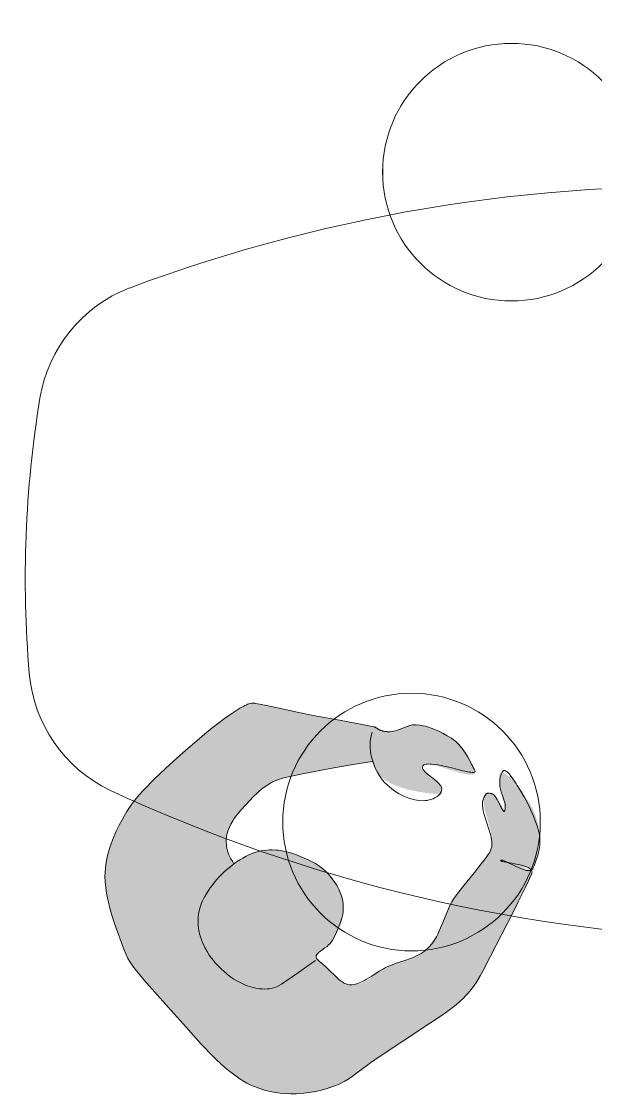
# Model space of a CAD drawing. Header units: millimetres. Extents: x 77208 to 83183, y 651 to 49284.
# Drawn here: x 79679 to 80481, y 40446 to 41947 of the extents above; entities that cross this region are included whole.
import ezdxf

# ---------------------------------------------------------------- set-up
doc = ezdxf.new("R2010")
doc.units = ezdxf.units.MM
doc.header["$MEASUREMENT"] = 0
for name, color, linetype, lineweight in [('FURN-FREE', 1, 'Continuous', 0), ('PRES-FILL', 7, 'Continuous', 0), ('PRES-PEOP', 42, 'Continuous', 0)]:
    doc.layers.add(name, color=color, linetype=linetype, lineweight=lineweight)

msp = doc.modelspace()

# ---------------------------------------------------------------- linework, layer by layer
at = {"layer": 'FURN-FREE', "extrusion": (0, 0, -1)}
for centre, radius, start, end in [((-79902.3, 41388.5), 200, 9.3111, 68.7542), ((-81241.2, 41168.9), 1556.8, 355.1154, 9.3111), ((-79889.3, 41053.4), 200, 295.6723, 355.1154)]:
    msp.add_arc(centre, radius, start, end, dxfattribs=at)

# ---------------------------------------------------------------- wipeouts: each hides what was drawn before it
at = {"lineweight": 0}
for points in [[(80388.1, 41911), (80353.1, 41912.4), (80354.4, 41947.3), (80389.4, 41946)], [(80200.8, 41670.7), (80217.2, 41639.8), (80186.2, 41623.4), (80169.9, 41654.4)], [(80248.5, 41002.8), (80213.5, 41004.1), (80214.9, 41039.1), (80249.8, 41037.8)], [(80061.3, 40762.5), (80077.6, 40731.5), (80046.6, 40715.2), (80030.3, 40746.2)], [(80363, 40720.5), (80381.6, 40750.1), (80411.3, 40731.4), (80392.6, 40701.8)]]:
    msp.add_wipeout(points, dxfattribs=at).dxf.layer = 'FURN-FREE'

# ---------------------------------------------------------------- next in the draw order: wipeouts: each hides what was drawn before it
for points in [[(80184, 41743.8), (80183.9, 41732.5), (80184.5, 41721.2), (80185.8, 41709.9), (80187.9, 41698.8), (80190.6, 41687.9), (80194, 41677.1), (80198.1, 41666.5), (80202.9, 41656.3), (80208.2, 41646.3), (80214.2, 41636.7), (80220.8, 41627.5), (80227.9, 41618.8), (80235.6, 41610.5), (80243.8, 41602.7), (80252.5, 41595.4), (80261.6, 41588.7), (80271.1, 41582.6), (80280.9, 41577), (80291.1, 41572.1), (80301.6, 41567.9), (80312.4, 41564.3), (80323.3, 41561.4), (80334.4, 41559.2), (80345.6, 41557.7), (80356.9, 41557), (80368.2, 41556.9), (80379.5, 41557.5), (80390.7, 41558.8), (80401.8, 41560.9), (80412.8, 41563.6), (80423.6, 41567), (80434.1, 41571.1), (80444.4, 41575.9), (80454.3, 41581.2), (80463.9, 41587.2), (80473.1, 41593.8), (80481.9, 41600.9), (80490.2, 41608.6), (80498, 41616.8), (80505.2, 41625.5), (80512, 41634.6), (80518.1, 41644.1), (80523.6, 41653.9), (80528.5, 41664.1), (80532.7, 41674.6), (80536.3, 41685.4), (80539.2, 41696.3), (80541.4, 41707.4), (80542.9, 41718.6), (80543.7, 41729.9), (80543.8, 41741.2), (80543.1, 41752.5), (80541.8, 41763.7), (80539.8, 41774.8), (80537, 41785.8), (80533.6, 41796.6), (80529.5, 41807.1), (80524.8, 41817.4), (80519.4, 41827.3), (80513.4, 41836.9), (80506.8, 41846.1), (80499.7, 41854.9), (80492, 41863.2), (80483.8, 41871), (80475.2, 41878.3), (80466.1, 41885), (80456.6, 41891.1), (80446.7, 41896.6), (80436.5, 41901.5), (80426, 41905.7), (80415.3, 41909.3), (80404.4, 41912.2), (80393.3, 41914.4), (80382.1, 41915.9), (80370.8, 41916.7), (80359.5, 41916.8), (80348.2, 41916.1), (80336.9, 41914.8), (80325.8, 41912.8), (80314.9, 41910), (80304.1, 41906.6), (80293.5, 41902.5), (80283.3, 41897.8), (80273.3, 41892.4), (80263.7, 41886.4), (80254.5, 41879.8), (80245.8, 41872.7), (80237.5, 41865), (80229.7, 41856.8), (80222.4, 41848.2), (80215.7, 41839.1), (80209.6, 41829.6), (80204, 41819.7), (80199.1, 41809.5), (80194.9, 41799), (80191.3, 41788.3), (80188.4, 41777.4), (80186.2, 41766.3)], [(80044.4, 40835.5), (80044.3, 40824.2), (80044.9, 40812.9), (80046.3, 40801.7), (80048.3, 40790.6), (80051, 40779.6), (80054.4, 40768.8), (80058.5, 40758.3), (80063.3, 40748), (80068.7, 40738.1), (80074.6, 40728.5), (80081.2, 40719.3), (80088.4, 40710.5), (80096, 40702.2), (80104.2, 40694.4), (80112.9, 40687.2), (80122, 40680.5), (80131.5, 40674.3), (80141.4, 40668.8), (80151.6, 40663.9), (80162, 40659.7), (80172.8, 40656.1), (80183.7, 40653.2), (80194.8, 40651), (80206, 40649.5), (80217.3, 40648.7), (80228.6, 40648.6), (80239.9, 40649.3), (80251.1, 40650.6), (80262.2, 40652.6), (80273.2, 40655.4), (80284, 40658.8), (80294.5, 40662.9), (80304.8, 40667.6), (80314.7, 40673), (80324.3, 40679), (80333.5, 40685.6), (80342.3, 40692.7), (80350.6, 40700.4), (80358.4, 40708.6), (80365.7, 40717.2), (80372.4, 40726.3), (80378.5, 40735.8), (80384, 40745.7), (80388.9, 40755.9), (80393.2, 40766.4), (80396.7, 40777.1), (80399.6, 40788.1), (80401.8, 40799.2), (80403.3, 40810.4), (80404.1, 40821.6), (80404.2, 40832.9), (80403.6, 40844.2), (80402.2, 40855.5), (80400.2, 40866.6), (80397.5, 40877.6), (80394, 40888.3), (80389.9, 40898.9), (80385.2, 40909.2), (80379.8, 40919.1), (80373.8, 40928.7), (80367.3, 40937.9), (80360.1, 40946.7), (80352.4, 40954.9), (80344.2, 40962.7), (80335.6, 40970), (80326.5, 40976.7), (80317, 40982.9), (80307.1, 40988.4), (80296.9, 40993.3), (80286.4, 40997.5), (80275.7, 41001.1), (80264.8, 41004), (80253.7, 41006.2), (80242.5, 41007.7), (80231.2, 41008.5), (80219.9, 41008.5), (80208.6, 41007.9), (80197.4, 41006.6), (80186.2, 41004.5), (80175.3, 41001.8), (80164.5, 40998.4), (80153.9, 40994.3), (80143.7, 40989.6), (80133.7, 40984.2), (80124.1, 40978.2), (80114.9, 40971.6), (80106.2, 40964.5), (80097.9, 40956.8), (80090.1, 40948.6), (80082.8, 40939.9), (80076.1, 40930.8), (80070, 40921.3), (80064.5, 40911.5), (80059.6, 40901.3), (80055.3, 40890.8), (80051.8, 40880.1), (80048.9, 40869.1), (80046.7, 40858)]]:
    msp.add_wipeout(points, dxfattribs=at).dxf.layer = 'FURN-FREE'

# ---------------------------------------------------------------- next in the draw order: hatches: boundary and pattern name
at = {"layer": 'PRES-FILL'}
h = msp.add_hatch(color=256, dxfattribs=at)
edge = h.paths.add_edge_path(flags=16)
edge.add_spline(control_points=[(80391.2, 40761.8), (80388.8, 40763.9), (80383.8, 40765.1), (80377.9, 40765.9)], knot_values=[0, 0, 0, 0, 1, 1, 1, 1], degree=3, periodic=0)
edge.add_spline(control_points=[(80377.9, 40765.9), (80365.5, 40772.1), (80350.5, 40782.2), (80349, 40775.1), (80347.6, 40768.2), (80364.7, 40767.8), (80377.9, 40765.9)], knot_values=[0, 0, 0, 0, 0.509531, 0.509531, 0.509531, 1, 1, 1, 1], degree=3, periodic=0)
edge.add_spline(control_points=[(80377.9, 40765.9), (80383.3, 40763.3), (80388.1, 40761.3), (80391.2, 40761.8)], knot_values=[0, 0, 0, 0, 1, 1, 1, 1], degree=3, periodic=0)
edge.add_spline(control_points=[(80391.2, 40761.8), (80392.7, 40760.5), (80393.1, 40758.8), (80392.1, 40756.6), (80383.9, 40739.1), (80375.6, 40721.2), (80366.8, 40703.8), (80356, 40682.5), (80345.3, 40661.3), (80334.3, 40640.1), (80323.8, 40620), (80313.5, 40599.1), (80297.3, 40583), (80283.5, 40569.2), (80267, 40558.7), (80250.9, 40547.9), (80225.1, 40530.7), (80199, 40514), (80173.2, 40496.7), (80160.6, 40488.2), (80148.9, 40478.6), (80136.4, 40469.9), (80121, 40459.4), (80103.7, 40453.5), (80083.9, 40451), (80047.2, 40446.4), (80011.3, 40450.4), (79982.7, 40470.8), (79963.1, 40484.8), (79946.2, 40500.9), (79930.4, 40518.4), (79916.3, 40534.1), (79902.2, 40549.7), (79888.2, 40565.4), (79871.2, 40584.4), (79854.2, 40603.5), (79837.8, 40622.9), (79825.4, 40637.6), (79820.1, 40656.9), (79813.3, 40675.2), (79804.6, 40698.2), (79797.6, 40720.3), (79796.1, 40745.7), (79794.6, 40770.8), (79800.9, 40793.5), (79811.6, 40815.9), (79822, 40837.6), (79833.9, 40857), (79850.1, 40873.7), (79873.6, 40897.9), (79898.6, 40920.3), (79924.1, 40942.1), (79943.2, 40958.5), (79963.3, 40973.9), (79984.4, 40987.7), (79990.9, 40991.9), (79998.8, 40995.7), (80006.6, 40994.4), (80034.3, 40990.1), (80060, 40982.9), (80086.7, 40977.6), (80114.9, 40972.1), (80143.4, 40967.5), (80171.6, 40961.7), (80175, 40960.9), (80177.5, 40958), (80180.9, 40956.7), (80184.3, 40955.5), (80187.8, 40954.9), (80191.4, 40954.7), (80205, 40953.9), (80216.4, 40965.7), (80230.9, 40964.5), (80249.5, 40963), (80265.9, 40954.4), (80280, 40945.6), (80294.9, 40936.4), (80307.8, 40917), (80312.8, 40900.7), (80319.3, 40879.3), (80238.8, 40922.6), (80239.6, 40905.2), (80240, 40895.3), (80267.5, 40886), (80266.3, 40873.1), (80266.1, 40871.1), (80265.6, 40866.9), (80263.3, 40867.1), (80233.6, 40870), (80197, 40875.8), (80178.8, 40894.3), (80174, 40899.1), (80170.9, 40905.8), (80169, 40913.4)], knot_values=[0, 0, 0, 0, 0.004098, 0.004098, 0.004098, 0.036354, 0.036354, 0.036354, 0.07573, 0.07573, 0.07573, 0.113201, 0.113201, 0.113201, 0.145266, 0.145266, 0.145266, 0.196552, 0.196552, 0.196552, 0.221625, 0.221625, 0.221625, 0.252365, 0.252365, 0.252365, 0.309173, 0.309173, 0.309173, 0.348127, 0.348127, 0.348127, 0.382965, 0.382965, 0.382965, 0.425054, 0.425054, 0.425054, 0.456865, 0.456865, 0.456865, 0.496842, 0.496842, 0.496842, 0.536467, 0.536467, 0.536467, 0.574696, 0.574696, 0.574696, 0.630228, 0.630228, 0.630228, 0.671879, 0.671879, 0.671879, 0.684675, 0.684675, 0.684675, 0.729775, 0.729775, 0.729775, 0.777357, 0.777357, 0.777357, 0.783126, 0.783126, 0.783126, 0.789055, 0.789055, 0.789055, 0.811446, 0.811446, 0.811446, 0.840448, 0.840448, 0.840448, 0.871083, 0.871083, 0.871083, 0.911485, 0.911485, 0.911485, 0.934486, 0.934486, 0.934486, 0.938181, 0.938181, 0.938181, 0.987094, 0.987094, 0.987094, 1, 1, 1, 1], degree=3, periodic=0)
edge.add_line((80169, 40913.4), (80115.8, 40904.2))
edge.add_spline(control_points=[(80115.8, 40904.2), (80092.4, 40900.2), (80069, 40895.6), (80045.8, 40890.4), (80021.2, 40885), (80002.3, 40863.7), (79985.4, 40844.8), (79976.3, 40834.6), (79968.1, 40824.2), (79965.8, 40808.8), (79964, 40796.8), (79966.1, 40786.5), (79971.6, 40777.4)], knot_values=[0, 0, 0, 0, 0.324205, 0.324205, 0.324205, 0.66843, 0.66843, 0.66843, 0.855113, 0.855113, 0.855113, 1, 1, 1, 1], degree=3, periodic=0)
edge.add_line((79971.6, 40777.4), (79976, 40770.1))
edge.add_spline(control_points=[(79976, 40770.1), (79987, 40778.3), (79998.8, 40785.7), (80014.1, 40788.3), (80033.7, 40791.6), (80048.8, 40788.3), (80067.6, 40781.1), (80086.8, 40773.8), (80101.9, 40763.3), (80113, 40749.9), (80123, 40737.8), (80129.1, 40722.9), (80128.5, 40703), (80128, 40685.6), (80119.8, 40675.2), (80113.2, 40662.7), (80108.3, 40653.1), (80087.8, 40647.8), (80091.6, 40637.8), (80093.6, 40632.7), (80099.8, 40630.1), (80104.1, 40626.6), (80115.2, 40617.7), (80121.6, 40602.3), (80138, 40601.2), (80161, 40599.6), (80173.3, 40619), (80191.3, 40626.9), (80207.4, 40633.9), (80226.4, 40637.5), (80240.4, 40646.9), (80263.3, 40662.3), (80267.9, 40698.3), (80283.5, 40721.7), (80298.1, 40743.5), (80318.4, 40763.9), (80332.8, 40785.1), (80347.6, 40807), (80314.7, 40855.4), (80327.9, 40867.4), (80329.4, 40868.7), (80334.4, 40868.9), (80337, 40868), (80345.2, 40865.3), (80353.5, 40841.7), (80354.7, 40845.3), (80356.2, 40850.1), (80347.4, 40870.9), (80347.4, 40883.3), (80347.4, 40888.2), (80345.6, 40900.7), (80350.7, 40898.3), (80360.1, 40893.9), (80366.4, 40887.1), (80371.8, 40879.8), (80385.7, 40861), (80400.3, 40842.9), (80402.2, 40815.1), (80403.6, 40795.2), (80398.9, 40778.2), (80394.4, 40764.5), (80393.9, 40762.9), (80392.7, 40762), (80391.2, 40761.8)], knot_values=[0, 0, 0, 0, 0.044568, 0.044568, 0.044568, 0.101682, 0.101682, 0.101682, 0.159954, 0.159954, 0.159954, 0.212108, 0.212108, 0.212108, 0.25772, 0.25772, 0.25772, 0.292514, 0.292514, 0.292514, 0.310285, 0.310285, 0.310285, 0.355053, 0.355053, 0.355053, 0.417583, 0.417583, 0.417583, 0.47369, 0.47369, 0.47369, 0.564976, 0.564976, 0.564976, 0.649839, 0.649839, 0.649839, 0.736981, 0.736981, 0.736981, 0.746599, 0.746599, 0.746599, 0.777051, 0.777051, 0.777051, 0.817948, 0.817948, 0.817948, 0.83422, 0.83422, 0.83422, 0.863911, 0.863911, 0.863911, 0.939425, 0.939425, 0.939425, 0.993629, 0.993629, 0.993629, 1, 1, 1, 1], degree=3, periodic=0)

# ---------------------------------------------------------------- next in the draw order: linework, layer by layer
at = {"layer": 'FURN-FREE', "lineweight": 0}
for centre in [(80363.8, 41736.8), (80224.2, 40828.6)]:
    msp.add_circle(centre, 180, dxfattribs=at)
at = {"layer": 'FURN-FREE', "extrusion": (0, 0, -1)}
for centre, start, end in [((-80615.2, 39476.5), 69.4801, 92.9392), ((-80747.7, 42904.6), 271.4874, 294.9465)]:
    msp.add_arc(centre, 2240.5, start, end, dxfattribs=at)
at = {"layer": 'PRES-PEOP', "flags": 128}
for points in [[(80169.1, 40954.1), (80168.1, 40950.5), (80167.4, 40947.2), (80166.9, 40943.9), (80166.6, 40940.9), (80166.4, 40938), (80166.5, 40932.5), (80166.9, 40927.7), (80167.5, 40923.4), (80168.3, 40919.7), (80169.1, 40916.5), (80170.9, 40910.8), (80172.5, 40906.6), (80173.9, 40903.5), (80176.2, 40898.8), (80178.8, 40894.3), (80182.3, 40889.1), (80186.1, 40884.5), (80190.2, 40880.4), (80194.2, 40876.7), (80198.3, 40873.5), (80202.3, 40870.8), (80206.2, 40868.4), (80209.9, 40866.4), (80213.5, 40864.7), (80220.3, 40861.9), (80226.3, 40860.2), (80231.5, 40859.1), (80236, 40858.6), (80239.9, 40858.4), (80243.2, 40858.6), (80246, 40858.9), (80250.8, 40860), (80254.2, 40861.2), (80256.7, 40862.3), (80260.1, 40864.5), (80263.3, 40867.1), (80263.6, 40867.4), (80263.9, 40867.7), (80264.1, 40868), (80264.3, 40868.3), (80264.7, 40868.9), (80265, 40869.5), (80265.2, 40869.9), (80265.4, 40870.3), (80265.7, 40871.1), (80265.9, 40871.6), (80266, 40872), (80266.2, 40872.6), (80266.3, 40873.1), (80266.5, 40874.2), (80266.4, 40875.2), (80266.3, 40876.2), (80266, 40877.2), (80265.6, 40878.2), (80265.1, 40879.1), (80263.9, 40880.8), (80262.5, 40882.5), (80261, 40884), (80259.4, 40885.4), (80256.3, 40888.1), (80250.4, 40892.6), (80248.2, 40894.3), (80246.5, 40895.7), (80245, 40897), (80243.8, 40898), (80242.9, 40899), (80241.5, 40900.6), (80240.7, 40901.8), (80240.2, 40902.6), (80239.7, 40903.9), (80239.6, 40904.6), (80239.6, 40905.2), (80239.9, 40906.6), (80240.6, 40907.7), (80241.6, 40908.5), (80242.9, 40909.1), (80244.5, 40909.5), (80246.2, 40909.7), (80248.1, 40909.8), (80250.1, 40909.7), (80252.2, 40909.6), (80256.7, 40909.1), (80261.2, 40908.4), (80265.7, 40907.5), (80274.5, 40905.6), (80282.3, 40903.7), (80288.9, 40902), (80294.4, 40900.7), (80298.9, 40899.7), (80302.4, 40898.9), (80305.2, 40898.4), (80307.3, 40898.1), (80309, 40897.9), (80310.3, 40897.9), (80311.2, 40897.9), (80312.4, 40898.2), (80313, 40898.6), (80313.2, 40899), (80313.2, 40899.7), (80312.8, 40900.7), (80311.6, 40902.6), (80310.5, 40904.8), (80309.3, 40907), (80308.1, 40909.2), (80307, 40911.5), (80304.6, 40915.9), (80302.3, 40920), (80300.1, 40923.7), (80298.1, 40926.9), (80296.2, 40929.6), (80292.7, 40934.3), (80289.8, 40937.6), (80287.5, 40939.9), (80285.7, 40941.5), (80282.9, 40943.7), (80280, 40945.6), (80273.9, 40949.1), (80268.6, 40952.1), (80264, 40954.5), (80259.9, 40956.4), (80256.3, 40958), (80253.2, 40959.3), (80247.7, 40961.3), (80243.5, 40962.5), (80240.4, 40963.2), (80235.7, 40964.1), (80230.9, 40964.5), (80228.4, 40964.5), (80226.1, 40964.3), (80223.9, 40963.9), (80221.9, 40963.4), (80218.1, 40962.3), (80204.8, 40957.1), (80201.4, 40956.1), (80198.9, 40955.4), (80197.1, 40955), (80194.2, 40954.7), (80192.8, 40954.7), (80191.4, 40954.7), (80190.1, 40954.8), (80189, 40954.9), (80187.9, 40955), (80187.1, 40955.1), (80185.5, 40955.4), (80184.3, 40955.7), (80183.5, 40955.9), (80182.2, 40956.3), (80180.9, 40956.7), (80180.2, 40957), (80179.7, 40957.2), (80179.2, 40957.5), (80178.2, 40958.1), (80176.6, 40959.2), (80175.4, 40959.9), (80174.5, 40960.5), (80173.8, 40960.9), (80173.3, 40961.1), (80172.5, 40961.4), (80172.1, 40961.6), (80171.6, 40961.7), (80150.4, 40965.9), (80118.6, 40971.7), (80086.7, 40977.6), (80066.7, 40981.8), (80036.7, 40988.4), (80021.6, 40991.6), (80006.6, 40994.4), (80005.2, 40994.6), (80003.9, 40994.7), (80002.6, 40994.7), (80001.5, 40994.6), (80000.4, 40994.5), (79998.3, 40994.1), (79996.6, 40993.6), (79995, 40993.1), (79993.7, 40992.5), (79991.3, 40991.5), (79989.6, 40990.6), (79987, 40989.2), (79984.4, 40987.7), (79976, 40982.3), (79968.9, 40977.6), (79963, 40973.4), (79953, 40965.9), (79945.7, 40960.1), (79934.9, 40951.3), (79924.1, 40942.1), (79905, 40925.6), (79890.9, 40913.1), (79880.5, 40903.6), (79865.2, 40888.9), (79850.1, 40873.7), (79844.2, 40867.3), (79839.3, 40861.5), (79835.3, 40856.4), (79832, 40851.7), (79826.5, 40843.4), (79822.5, 40836.9), (79819.7, 40831.9), (79815.6, 40824.1), (79811.6, 40815.9), (79807.7, 40807.2), (79804.7, 40799.5), (79802.4, 40792.8), (79800.6, 40786.9), (79799.3, 40781.7), (79798.3, 40777.2), (79796.9, 40769.3), (79796.3, 40763.4), (79795.9, 40759), (79795.8, 40752.3), (79796.1, 40745.7), (79797, 40736.9), (79798.1, 40729.1), (79799.4, 40722.4), (79800.6, 40716.5), (79803.2, 40706.2), (79805.4, 40698.4), (79809.1, 40686.8), (79813.3, 40675.2), (79818.3, 40661.2), (79822.1, 40651), (79825.3, 40643.5), (79827.9, 40638.1), (79830.1, 40634.1), (79831.8, 40631.2), (79834.7, 40627), (79837.8, 40622.9), (79850.3, 40608.3), (79869.1, 40586.8), (79888.2, 40565.4), (79909.3, 40541.9), (79930.4, 40518.4), (79936.4, 40512), (79941.6, 40506.4), (79950.9, 40497.1), (79958.2, 40490.2), (79963.9, 40485.3), (79968.3, 40481.6), (79975.3, 40476.1), (79982.7, 40470.8), (79988.5, 40467), (79994.1, 40463.8), (79999.5, 40461.1), (80004.6, 40458.9), (80009.4, 40457), (80018.6, 40454), (80026.8, 40452), (80034, 40450.6), (80040.4, 40449.8), (80045.9, 40449.2), (80055.6, 40448.8), (80062.8, 40448.9), (80073.5, 40449.6), (80083.9, 40451), (80090.6, 40452.2), (80096.5, 40453.5), (80101.7, 40454.8), (80106.2, 40456.1), (80110.1, 40457.4), (80116.9, 40459.9), (80121.9, 40462), (80125.6, 40463.8), (80131.1, 40466.7), (80136.4, 40469.9), (80141.2, 40473.2), (80149.3, 40479.1), (80161.2, 40488), (80167.1, 40492.4), (80173.2, 40496.7), (80212, 40522.3), (80250.9, 40547.9), (80263, 40556), (80271.9, 40562.2), (80278.6, 40567), (80283.4, 40570.7), (80287, 40573.6), (80292.3, 40578.2), (80297.3, 40583), (80300.3, 40586.1), (80303, 40589.1), (80307.8, 40595), (80311.6, 40600.3), (80314.8, 40605), (80320.1, 40613.6), (80323.8, 40620.1), (80334.3, 40640.1), (80350.6, 40671.9), (80366.8, 40703.8), (80373.3, 40716.9), (80382.8, 40736.8), (80392.1, 40756.6), (80392.5, 40757.9), (80392.6, 40759), (80392.4, 40760.1), (80392, 40761.1), (80391.4, 40762), (80390.6, 40762.8), (80389.7, 40763.5), (80388.7, 40764.2), (80387.6, 40764.9), (80386.4, 40765.4), (80383.9, 40766.5), (80381.2, 40767.4), (80378.5, 40768.2), (80373.3, 40769.4), (80368.5, 40770.4), (80364.4, 40771.1), (80361, 40771.7), (80358.2, 40772.2), (80356, 40772.6), (80354.2, 40772.9), (80352.8, 40773.2), (80351.8, 40773.4), (80351, 40773.6), (80350.3, 40773.8), (80349.5, 40774.1), (80349.1, 40774.3), (80348.9, 40774.5), (80348.8, 40774.8), (80349, 40775.1), (80349.5, 40775.3), (80350.1, 40775.4), (80350.9, 40775.3), (80351.7, 40775.1), (80352.7, 40774.8), (80353.7, 40774.4), (80354.7, 40774), (80357, 40773), (80359.4, 40771.9), (80361.8, 40770.7), (80366.5, 40768.3), (80370.9, 40766.2), (80374.7, 40764.5), (80378, 40763.2), (80380.8, 40762.2), (80383.2, 40761.5), (80385.1, 40761.1), (80386.7, 40760.9), (80388.1, 40760.9), (80389.1, 40760.9), (80390, 40761), (80391.4, 40761.4), (80392.4, 40761.9), (80393, 40762.4), (80393.8, 40763.3), (80394.4, 40764.5), (80395.5, 40767.2), (80397.5, 40772.8), (80399.2, 40777.9), (80400.6, 40782.5), (80401.6, 40786.7), (80402.4, 40790.4), (80402.9, 40793.6), (80403.3, 40796.4), (80403.7, 40801.3), (80403.7, 40804.9), (80403.6, 40807.5), (80403.1, 40811.4), (80402.2, 40815.1), (80399.7, 40823.3), (80397.2, 40830.5), (80394.8, 40836.7), (80392.5, 40842.1), (80388.1, 40851.6), (80384.5, 40858.7), (80381.6, 40864), (80376.9, 40871.9), (80371.8, 40879.8), (80371.3, 40880.6), (80370.2, 40882.3), (80369, 40884.1), (80367.9, 40885.8), (80365.7, 40889.2), (80363.6, 40892.1), (80361.8, 40894.5), (80361, 40895.4), (80360.3, 40896.3), (80359.6, 40897), (80358.3, 40898.3), (80357.2, 40899.2), (80356.2, 40899.8), (80355.4, 40900.2), (80354.7, 40900.4), (80354.2, 40900.5), (80353.7, 40900.6), (80353.3, 40900.5), (80352.5, 40900.3), (80352.1, 40900), (80351.7, 40899.6), (80351.2, 40899), (80350.7, 40898.3), (80350.2, 40897.4), (80349.8, 40896.5), (80349.5, 40895.7), (80349, 40894.2), (80348.6, 40892.8), (80348.3, 40891.6), (80348.1, 40890.6), (80347.8, 40888.8), (80347.7, 40887.4), (80347.5, 40885.3), (80347.4, 40883.3), (80347.4, 40880.9), (80347.6, 40878.7), (80348, 40876.6), (80348.4, 40874.6), (80349.5, 40870.9), (80351.8, 40864.5), (80353.4, 40859.6), (80354.4, 40856), (80354.9, 40853.3), (80355.1, 40851.3), (80355.1, 40849.8), (80355, 40847.5), (80354.7, 40845.3), (80354.4, 40844.5), (80354.2, 40844), (80353.9, 40843.6), (80353.7, 40843.5), (80353.4, 40843.5), (80353.1, 40843.6), (80352.7, 40843.8), (80352.4, 40844.1), (80352.1, 40844.5), (80351.7, 40845), (80351.4, 40845.5), (80350.7, 40846.7), (80350, 40847.9), (80349.3, 40849.3), (80348.7, 40850.6), (80347.4, 40853.2), (80344.9, 40858.1), (80344, 40859.9), (80343.1, 40861.3), (80342.4, 40862.6), (80341.7, 40863.6), (80341.1, 40864.4), (80340.1, 40865.7), (80339.3, 40866.5), (80338.7, 40867), (80337.9, 40867.6), (80337.4, 40867.8), (80337, 40868), (80336.5, 40868.1), (80336, 40868.3), (80335.5, 40868.4), (80335.1, 40868.5), (80334.1, 40868.7), (80333.2, 40868.8), (80332.4, 40868.9), (80331.8, 40868.9), (80331.2, 40868.9), (80330.7, 40868.8), (80330.3, 40868.8), (80329.9, 40868.7), (80329.6, 40868.6), (80329.1, 40868.4), (80328.8, 40868.2), (80328.5, 40868), (80328.2, 40867.7), (80327.9, 40867.4), (80326.5, 40865.3), (80325.4, 40863.1), (80324.6, 40860.9), (80324, 40858.8), (80323.6, 40856.6), (80323.4, 40852.4), (80323.7, 40848.2), (80324.3, 40844.2), (80325.2, 40840.4), (80334.6, 40811), (80335.4, 40807.4), (80336, 40804.4), (80336.3, 40801.7), (80336.5, 40797.3), (80336.2, 40794), (80335.7, 40791.7), (80334.6, 40788.3), (80333.8, 40786.7), (80332.8, 40785.1), (80327.1, 40777.1), (80321.7, 40770.2), (80312, 40758.1), (80297.2, 40740.1), (80290.1, 40731), (80283.5, 40721.7), (80280.7, 40717.2), (80278.4, 40712.8), (80274.3, 40704.1), (80267.9, 40688.2), (80262.9, 40676.4), (80260.8, 40672.1), (80258.9, 40668.4), (80255.2, 40662.3), (80252.1, 40658), (80249.5, 40654.9), (80245.2, 40650.7), (80242.9, 40648.8), (80240.4, 40646.9), (80237.6, 40645.1), (80234.8, 40643.5), (80232.2, 40642.1), (80227.2, 40639.8), (80222.8, 40638), (80214.9, 40635.2), (80202.9, 40631.3), (80197, 40629.2), (80191.3, 40626.9), (80187.9, 40625.3), (80184.8, 40623.6), (80178.9, 40620.1), (80168.5, 40613.4), (80164.6, 40611), (80161.3, 40608.9), (80158.3, 40607.3), (80155.7, 40605.9), (80151.2, 40603.9), (80147.9, 40602.7), (80145.4, 40602), (80143.6, 40601.6), (80140.8, 40601.2), (80138, 40601.2), (80136.9, 40601.2), (80134.7, 40601.7), (80132.7, 40602.3), (80130.8, 40603.1), (80129.1, 40604), (80127.5, 40605.1), (80126, 40606.1), (80123.2, 40608.3), (80104.1, 40626.6), (80097.3, 40632.1), (80095.7, 40633.5), (80094.6, 40634.6), (80093.8, 40635.4), (80092.6, 40636.6), (80092.1, 40637.2), (80091.6, 40637.8), (80091.2, 40638.5), (80090.9, 40639.2), (80090.7, 40639.9), (80090.7, 40640.5), (80090.8, 40641.1), (80091, 40641.8), (80091.2, 40642.3), (80091.5, 40642.9), (80092.3, 40644), (80093.2, 40645.1), (80094.3, 40646.1), (80095.4, 40647), (80096.5, 40647.9), (80098.7, 40649.5), (80102.9, 40652.6), (80106.1, 40654.9), (80108.3, 40656.8), (80109.8, 40658.2), (80110.9, 40659.3), (80111.6, 40660.1), (80112.5, 40661.4), (80113.2, 40662.7), (80118.2, 40672.6), (80121.7, 40680.1), (80124, 40685.8), (80125.5, 40690.1), (80126.5, 40693.4), (80127.2, 40695.8), (80128, 40699.4), (80128.5, 40703), (80128.7, 40705.9), (80128.8, 40708.6), (80128.8, 40711.2), (80128.6, 40713.6), (80128, 40718.2), (80127.1, 40722.1), (80126.1, 40725.6), (80125.1, 40728.7), (80124, 40731.3), (80123, 40733.7), (80121, 40737.7), (80119.2, 40740.8), (80116.3, 40745.3), (80113, 40749.9), (80110.5, 40753), (80108.2, 40755.7), (80105.9, 40758), (80103.8, 40760.1), (80099.7, 40763.7), (80096.1, 40766.5), (80092.8, 40768.7), (80089.9, 40770.5), (80084.6, 40773.5), (80080.6, 40775.5), (80074.3, 40778.3), (80067.6, 40781.1), (80061, 40783.6), (80055.2, 40785.5), (80050, 40786.9), (80045.5, 40787.9), (80041.5, 40788.6), (80038, 40789.1), (80035, 40789.4), (80029.6, 40789.6), (80025.7, 40789.6), (80022.8, 40789.5), (80018.4, 40789), (80014.1, 40788.3), (80011.5, 40787.7), (80006.7, 40786.4), (80002.5, 40784.9), (79999, 40783.5), (79995.8, 40782.1), (79993.1, 40780.8), (79988.5, 40778.3), (79985, 40776.2), (79979.8, 40772.9), (79974.7, 40769.1), (79971.5, 40766.7), (79965.9, 40762.1), (79961.3, 40757.9), (79957.5, 40754.2), (79954.4, 40750.9), (79949.1, 40744.9), (79945.4, 40740.1), (79942.8, 40736.5), (79938.9, 40730.8), (79935.3, 40724.7), (79933.5, 40721.5), (79932, 40718.4), (79930.8, 40715.4), (79929.7, 40712.5), (79928.9, 40709.8), (79927.6, 40704.6), (79926.7, 40700), (79926.2, 40695.9), (79926, 40692.4), (79926, 40689.3), (79926.2, 40683.9), (79926.6, 40679.9), (79927.1, 40676.9), (79928, 40672.6), (79929.3, 40668.3), (79930.7, 40664.2), (79932.2, 40660.4), (79935.4, 40653.5), (79938.5, 40647.7), (79941.6, 40642.7), (79944.6, 40638.5), (79947.3, 40634.9), (79949.9, 40631.8), (79954.7, 40626.6), (79958.6, 40622.8), (79961.7, 40620), (79966.6, 40616), (79971.8, 40612), (79975.9, 40609.2), (79980, 40606.7), (79983.9, 40604.6), (79987.6, 40602.8), (79991.2, 40601.2), (79994.5, 40599.9), (80000.9, 40597.8), (80006.5, 40596.4), (80011.4, 40595.7), (80015.6, 40595.3), (80019.3, 40595.2), (80022.4, 40595.3), (80025.2, 40595.6), (80029.8, 40596.4), (80033.2, 40597.4), (80035.6, 40598.3), (80039.2, 40600), (80042.6, 40602), (80066.3, 40618.4), (80078.1, 40626.8), (80089.9, 40635.2)], [(80169, 40913.4), (80142.4, 40908.8), (80115.8, 40904.2), (80098.2, 40901.1), (80072, 40896.1), (80058.9, 40893.4), (80045.8, 40890.4), (80041.3, 40889.2), (80037.2, 40887.8), (80033.4, 40886.2), (80030, 40884.6), (80026.9, 40882.9), (80021.2, 40879.3), (80016.5, 40875.8), (80012.4, 40872.5), (80008.9, 40869.5), (80002.9, 40863.8), (79998.5, 40859.2), (79992, 40852.2), (79985.4, 40844.8), (79981.8, 40840.6), (79978.8, 40836.8), (79976.4, 40833.5), (79974.5, 40830.5), (79972.9, 40827.9), (79971.6, 40825.6), (79969.6, 40821.5), (79968.4, 40818.4), (79967.5, 40816), (79966.5, 40812.4), (79965.8, 40808.8), (79965.5, 40806.8), (79965.3, 40805), (79965.2, 40803.3), (79965.2, 40799.9), (79965.4, 40797), (79965.7, 40794.4), (79966.1, 40792.2), (79966.5, 40790.2), (79967.4, 40786.8), (79968.3, 40784.4), (79969, 40782.6), (79970.2, 40779.9), (79971.6, 40777.4), (79973.8, 40773.8), (79976, 40770.1)]]:
    msp.add_lwpolyline(points, dxfattribs=at)

doc.saveas('drawing.dxf')
